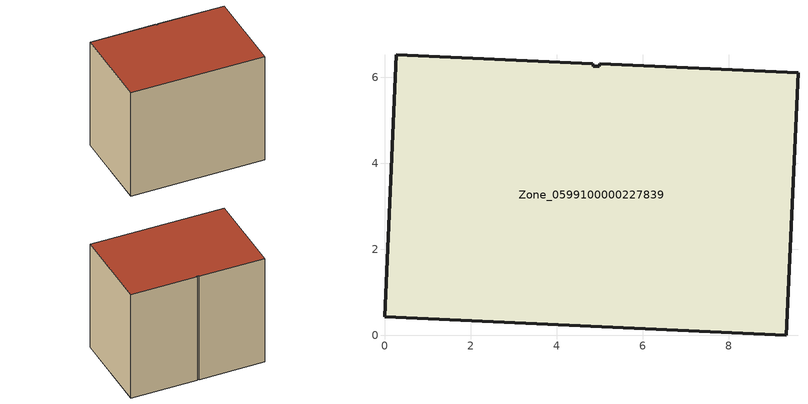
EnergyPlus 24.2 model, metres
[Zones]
Zone_0599100000227839
 floor ground (C_G): 4.85,6.25 5,6.25 5,6.31 9.61,6.1 9.34,0 0,0.43 0.27,6.52 4.84,6.32 z1.24
 wall outside (C_F): 9.34,0 9.61,6.1 5,6.31 5,6.25 4.85,6.25 4.84,6.32 0.27,6.52 0,0.43 9.34,0 z1.24:9.24
 roof outside (C_R): 5,6.31 5,6.25 4.85,6.25 4.84,6.32 0.27,6.52 0,0.43 9.34,0 9.61,6.1 z9.24
[BUILDING]
Pand.0599100000227839: North Axis=0; Terrain=City; Loads Convergence Tolerance Value=0.04; Temperature Convergence Tolerance Value=0.4; Solar Distribution=FullExterior; Maximum Number of Warmup Days=25; Minimum Number of Warmup Days=1
[Site:Location]
Rotterdam.The.Hague.AP_ZH_NLD Design_Conditions: Latitude=51.96; Longitude=4.45; Time Zone=1; Elevation=-4.5
[SITE:GROUNDTEMPERATURE:BUILDINGSURFACE]
18, 18, 18, 18, 18, 18, 18, 18, 18, 18, 18, 18
[MATERIAL] Thermal Absorptance=0.9; Solar Absorptance=0.7; Visible Absorptance=0.7
Name | Roughness | Thickness | Conductivity | Density | Specific Heat
G.TC.1965-1974 | MediumSmooth | 0.15 | 0.882353 | 540 | 1210
F.TC.1965-1974 | Rough | 0.3 | 0.697674 | 1920 | 840
R.TC.1965-1974 | MediumRough | 0.2 | 0.232558 | 1500 | 1000
[CONSTRUCTION]
C_G: G.TC.1965-1974
C_F: F.TC.1965-1974
C_R: R.TC.1965-1974
[ZONE]
Zone_0599100000227839: Type=1; Multiplier=1; Ceiling Height=Autocalculate; Volume=Autocalculate; Floor Area=autocalculate; Part of Total Floor Area=Yes
[ZONEINFILTRATION:DESIGNFLOWRATE]
Infil_Zone_0599100000227839: Zone or ZoneList or Space or SpaceList=Zone_0599100000227839; Schedule=AlwaysOn; Design Flow Rate Calculation Method=Flow/Area; Flow Rate per Floor Area=0.003; Constant Term Coefficient=1; Temperature Term Coefficient=0; Velocity Term Coefficient=0; Velocity Squared Term Coefficient=0
[HVACTEMPLATE:ZONE:IDEALLOADSAIRSYSTEM]
Zone_0599100000227839: Maximum Heating Supply Air Temperature=50; Minimum Cooling Supply Air Temperature=13; Maximum Heating Supply Air Humidity Ratio=0.0156; Minimum Cooling Supply Air Humidity Ratio=0.0077; Heating Limit=NoLimit; Cooling Limit=NoLimit; Dehumidification Control Type=ConstantSensibleHeatRatio; Cooling Sensible Heat Ratio=0.7; Dehumidification Setpoint=60; Humidification Control Type=None; Humidification Setpoint=30; Outdoor Air Method=None; Outdoor Air Flow Rate per Person=0.00944; Outdoor Air Flow Rate per Zone Floor Area=0; Outdoor Air Flow Rate per Zone=0; Demand Controlled Ventilation Type=None; Outdoor Air Economizer Type=NoEconomizer; Heat Recovery Type=None; Sensible Heat Recovery Effectiveness=0.7; Latent Heat Recovery Effectiveness=0.65
[ZONECONTROL:THERMOSTAT]
ThermostatControl_Zone_0599100000227839: Zone or ZoneList=Zone_0599100000227839; Control Type Schedule=DualSetpointControlType; Control 1=Thermostat_Zone_0599100000227839; Temperature Difference Between Cutout And Setpoint=0
[THERMOSTATSETPOINT:DUALSETPOINT]
Thermostat_Zone_0599100000227839: Heating Setpoint Temperature Schedule=HeatingSetpoint_Zone_0599100000227839; Cooling Setpoint Temperature Schedule=CoolingSetpoint_Zone_0599100000227839
[SCHEDULE:COMPACT]
HeatingSetpoint_Zone_0599100000227839: Through: 12/31, For: AllDays, Until: 24:00, 21
CoolingSetpoint_Zone_0599100000227839: Through: 12/31, For: AllDays, Until: 24:00, 24
DualSetpointControlType: Through: 12/31, For: AllDays, Until: 24:00, 4
AlwaysOn: Through: 12/31, For: AllDays, Until: 24:00, 1
